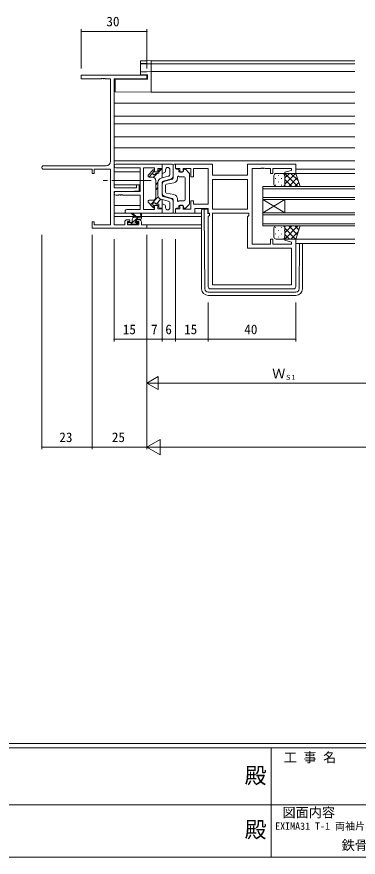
# Model space of a CAD drawing. Units: millimetres, scale not verified. Extents: x -567 to 567, y -403 to 403.
# Drawn here: x -128.9 to 27, y -403 to -18.9 of the extents above; entities that cross this region are included whole.
import ezdxf
from ezdxf.enums import TextEntityAlignment as Align

# ---------------------------------------------------------------- set-up
doc = ezdxf.new("R2010")
doc.units = ezdxf.units.MM
doc.header["$LTSCALE"] = 2
doc.linetypes.add('CHAIN2', pattern=[12, 9, -1, 1, -1])
doc.layers.add('0-0_0', color=3, linetype='Continuous')
for name, color, linetype, lineweight in [('0-1_USER1', 6, 'Continuous', 9), ('0-2_YKK_ZWAK', 2, 'Continuous', 9), ('0-3_YKK_11', 4, 'Continuous', 9), ('0-4_YKK_12', 7, 'Continuous', 9), ('0-5_YKK_13', 7, 'Continuous', 9)]:
    doc.layers.add(name, color=color, linetype=linetype, lineweight=lineweight)
doc.styles.add('ＭＳ ゴシック', font='')
doc.styles.get('ＭＳ ゴシック').set_extended_font_data('MS Gothic')

msp = doc.modelspace()

# ---------------------------------------------------------------- linework, layer by layer
at = {"layer": '0-1_USER1'}
for p, q in [((-99.481, -42.603), (-99.481, -24.603)), ((-99.481, -25.603), (-69.481, -25.603)), ((-69.481, -42.603), (-69.481, -24.603)), ((-117.481, -118.603), (-117.481, -216.603)), ((-94.481, -118.603), (-94.481, -216.603)), ((-94.481, -118.603), (-94.481, -216.603)), ((-69.481, -118.603), (-69.481, -216.603)), ((-69.481, -118.603), (-69.481, -216.603)), ((-84.481, -120.603), (-84.481, -167.301)), ((-69.481, -120.603), (-69.481, -167.301)), ((-69.481, -120.603), (-69.481, -167.301)), ((-62.481, -120.603), (-62.481, -167.301)), ((-62.481, -120.603), (-62.481, -167.301)), ((-56.481, -120.603), (-56.481, -167.301)), ((-69.481, -148.301), (-69.481, -187.301)), ((-56.481, -149.459), (-56.481, -167.301)), ((-41.481, -149.459), (-41.481, -167.301)), ((-41.481, -149.459), (-41.481, -167.301)), ((-1.481, -149.459), (-1.481, -167.301)), ((-69.481, -166.301), (-84.481, -166.301)), ((-69.481, -166.301), (-62.481, -166.301)), ((-62.481, -166.301), (-56.481, -166.301)), ((-56.481, -166.301), (-41.481, -166.301)), ((-41.481, -166.301), (-1.481, -166.301)), ((-69.481, -186.301), (-64.285, -183.301)), ((-64.285, -189.301), (-64.285, -183.301)), ((-69.481, -186.301), (-64.285, -189.301)), ((-69.481, -186.301), (-59.089, -186.301)), ((-63.481, -186.301), (49.519, -186.301)), ((-69.481, -215.603), (-63.419, -212.103)), ((-63.419, -219.103), (-63.419, -212.103)), ((-94.481, -215.603), (-117.481, -215.603)), ((-94.481, -215.603), (-69.481, -215.603)), ((-69.481, -215.603), (-63.419, -219.103)), ((-69.481, -215.603), (-57.357, -215.603)), ((-62.481, -215.603), (403.519, -215.603))]:
    msp.add_line(p, q, dxfattribs=at)
for centre, start, end in [((-99.481, -25.603), 0, 180), ((-99.481, -25.603), 180, 0), ((-69.481, -25.603), 0, 180), ((-69.481, -25.603), 180, 0), ((-84.481, -166.301), 0, 180), ((-84.481, -166.301), 180, 0), ((-69.481, -166.301), 0, 180), ((-69.481, -166.301), 0, 180), ((-69.481, -166.301), 180, 0), ((-69.481, -166.301), 180, 0), ((-62.481, -166.301), 0, 180), ((-62.481, -166.301), 0, 180), ((-62.481, -166.301), 180, 0), ((-62.481, -166.301), 180, 0), ((-56.481, -166.301), 0, 180), ((-56.481, -166.301), 0, 180), ((-56.481, -166.301), 180, 0), ((-56.481, -166.301), 180, 0), ((-41.481, -166.301), 0, 180), ((-41.481, -166.301), 0, 180), ((-41.481, -166.301), 180, 0), ((-41.481, -166.301), 180, 0), ((-1.481, -166.301), 0, 180), ((-1.481, -166.301), 180, 0), ((-117.481, -215.603), 0, 180), ((-117.481, -215.603), 180, 0), ((-94.481, -215.603), 0, 180), ((-94.481, -215.603), 0, 180), ((-94.481, -215.603), 180, 0), ((-94.481, -215.603), 180, 0)]:
    msp.add_arc(centre, 0.106, start, end, dxfattribs=at)
at = {"layer": '0-2_YKK_ZWAK'}
for p, q in [((-67.481, -39.103), (-67.481, -53.403)), ((-67.481, -39.103), (25.519, -39.103)), ((-67.481, -40.503), (25.519, -40.503)), ((-67.481, -44.003), (25.519, -44.003)), ((-67.481, -53.403), (25.519, -53.403)), ((-84.481, -58.403), (25.519, -58.403)), ((-84.481, -64.357), (25.519, -64.357)), ((-84.481, -67.85), (25.519, -67.85)), ((-84.481, -73.803), (25.519, -73.803)), ((-84.481, -78.803), (25.519, -78.803)), ((-84.481, -84.803), (25.519, -84.803)), ((-72.611, -89.803), (-84.481, -89.803)), ((-1.981, -90.503), (25.519, -90.503)), ((-1.481, -88.503), (25.519, -88.503)), ((-72.611, -95.757), (-84.481, -95.757)), ((-16.481, -102.503), (-16.481, -96.503)), ((-16.481, -96.503), (25.519, -96.503)), ((-16.481, -97.503), (25.519, -97.503)), ((-16.481, -101.503), (25.519, -101.503)), ((-16.481, -102.503), (-16.481, -108.503)), ((-16.481, -102.503), (-6.481, -108.503)), ((-16.481, -108.503), (-6.481, -102.503)), ((-16.481, -102.503), (25.519, -102.503)), ((-6.481, -102.503), (-6.481, -108.503)), ((-72.611, -105.203), (-84.481, -105.203)), ((-74.832, -110.203), (-84.481, -110.203)), ((-72.432, -110.203), (-74.237, -110.203)), ((-44.481, -110.203), (-71.981, -110.203)), ((-16.481, -114.503), (-16.481, -108.503)), ((-16.481, -108.503), (25.519, -108.503)), ((-16.481, -109.503), (25.519, -109.503)), ((-44.481, -113.973), (-69.781, -113.973)), ((-16.481, -113.503), (25.519, -113.503)), ((-16.481, -114.503), (25.519, -114.503)), ((-44.481, -115.603), (-69.781, -115.603)), ((-1.981, -120.503), (25.519, -120.503)), ((-1.481, -122.503), (25.519, -122.503))]:
    msp.add_line(p, q, dxfattribs=at)
at = {"layer": '0-3_YKK_11'}
for p, q in [((-72.481, -40.038), (-72.481, -39.402)), ((-72.481, -40.128), (-72.481, -40.038)), ((-72.481, -44.385), (-72.481, -40.128)), ((-72.167, -40.333), (-72.187, -40.338)), ((-67.481, -40.372), (-69.534, -40.337)), ((-67.481, -40.072), (-67.481, -39.272)), ((-67.481, -40.072), (-67.481, -40.372)), ((-67.481, -40.498), (-67.481, -40.798)), ((-67.481, -43.703), (-67.481, -40.798)), ((-72.481, -45.346), (-72.481, -44.385)), ((-69.507, -45.398), (-72.481, -45.346)), ((-72.187, -44.085), (-69.51, -44.039)), ((-67.481, -43.703), (-67.481, -44.003)), ((-67.481, -52.803), (-67.481, -44.303)), ((-69.181, -47.403), (-83.981, -47.532)), ((-83.981, -52.659), (-83.981, -47.532)), ((-67.481, -52.803), (-67.481, -53.403)), ((-62.507, -88.262), (-62.481, -88.236)), ((-57.981, -86.303), (-62.481, -86.303)), ((-62.481, -86.303), (-62.481, -92.553)), ((-57.481, -86.803), (-57.481, -91.643)), ((-57.481, -92.617), (-57.481, -86.803)), ((-56.481, -86.303), (-56.981, -86.303)), ((-56.481, -88.103), (-56.481, -86.303)), ((-68.858, -91.375), (-66.707, -88.906)), ((-68.66, -92.17), (-66.881, -90.391)), ((-66.521, -92.276), (-64.648, -90.403)), ((-66.181, -89.103), (-66.181, -89.312)), ((-65.09, -90.403), (-63.981, -90.403)), ((-63.981, -89.736), (-62.822, -88.577)), ((-63.981, -89.103), (-63.981, -90.403)), ((-62.981, -88.603), (-63.481, -88.603)), ((-62.985, -92.684), (-59.73, -91.838)), ((-61.73, -90.292), (-62.107, -90.39)), ((-60.981, -88.803), (-60.981, -89.324)), ((-58.981, -88.803), (-58.981, -90.87)), ((-55.481, -88.603), (-55.981, -88.603)), ((-55.481, -92.003), (-55.481, -92.834)), ((-54.981, -89.103), (-54.981, -89.503)), ((-54.881, -92.003), (-52.481, -92.003)), ((-53.281, -90.003), (-54.481, -90.003)), ((-52.781, -89.003), (-52.781, -89.503)), ((-50.136, -90.356), (-51.936, -88.641)), ((-49.981, -90.718), (-49.981, -104.289)), ((-11.481, -95.503), (-11.481, -91.503)), ((-10.481, -90.503), (-7.481, -90.503)), ((-9.401, -91.323), (-9.401, -91.523)), ((-7.246, -90.531), (-7.218, -90.503)), ((-6.571, -91.323), (-6.571, -91.523)), ((-6.513, -90.503), (-0.513, -96.503)), ((-6.481, -92.595), (-4.39, -90.503)), ((-6.481, -95.423), (-1.561, -90.503)), ((-6.481, -91.503), (-6.481, -95.503)), ((-6.481, -91.503), (-6.481, -95.503)), ((-3.685, -90.503), (-0.38, -93.808)), ((-66.981, -92.203), (-68.481, -92.203)), ((-65.481, -101.303), (-65.481, -93.703)), ((-65.481, -95.727), (-64.481, -94.727)), ((-64.481, -94.62), (-64.481, -100.387)), ((-62.481, -100.517), (-62.481, -94.49)), ((-62.481, -99.543), (-62.481, -95.463)), ((-62.107, -94.006), (-58.604, -93.095)), ((-61.359, -94.011), (-57.855, -93.101)), ((-60.981, -99.086), (-60.981, -95.921)), ((-60.571, -95.429), (-57.124, -94.802)), ((-51.981, -92.503), (-51.981, -102.503)), ((-10.816, -92.738), (-10.816, -92.938)), ((-10.816, -95.768), (-10.816, -95.968)), ((-9.401, -94.353), (-9.401, -94.553)), ((-7.986, -92.738), (-7.986, -92.938)), ((-7.986, -95.768), (-7.986, -95.968)), ((-6.571, -94.353), (-6.571, -94.553)), ((-6.481, -93.364), (-3.342, -96.503)), ((-4.733, -96.503), (-0.794, -92.565)), ((-1.904, -96.503), (-0.087, -94.686)), ((-65.481, -97.972), (-64.481, -96.972)), ((-60.571, -99.578), (-57.124, -100.205)), ((-7.481, -96.503), (-10.481, -96.503)), ((-6.636, -96.037), (-6.17, -96.503)), ((-68.858, -103.632), (-66.707, -106.1)), ((-66.981, -102.803), (-68.481, -102.803)), ((-67.831, -104.811), (-64.28, -101.261)), ((-65.321, -104.547), (-63.072, -102.297)), ((-62.985, -102.322), (-59.73, -103.169)), ((-62.481, -108.703), (-62.481, -102.453)), ((-62.107, -101.001), (-58.604, -101.911)), ((-61.359, -100.995), (-57.855, -101.906)), ((-57.481, -102.39), (-57.481, -108.203)), ((-57.481, -108.203), (-57.481, -103.363)), ((-55.481, -103.003), (-55.481, -102.172)), ((-54.881, -103.003), (-52.481, -103.003)), ((-66.785, -106.011), (-66.238, -105.463)), ((-66.181, -105.903), (-66.181, -105.694)), ((-65.09, -104.603), (-63.981, -104.603)), ((-63.981, -105.903), (-63.981, -104.603)), ((-62.981, -106.403), (-63.481, -106.403)), ((-62.746, -106.462), (-62.481, -106.197)), ((-61.73, -104.715), (-62.107, -104.617)), ((-60.981, -106.203), (-60.981, -105.683)), ((-58.981, -106.203), (-58.981, -104.136)), ((-56.481, -106.903), (-56.481, -108.703)), ((-55.481, -106.403), (-55.981, -106.403)), ((-54.981, -105.903), (-54.981, -105.503)), ((-53.281, -105.003), (-54.481, -105.003)), ((-52.781, -106.003), (-52.781, -105.503)), ((-50.136, -104.651), (-51.936, -106.365)), ((-44.481, -107.103), (-44.481, -107.803)), ((-43.281, -106.803), (-44.181, -106.803)), ((-43.273, -107.803), (-43.281, -106.803)), ((-42.981, -106.803), (-43.281, -106.803)), ((-41.681, -106.803), (-42.981, -106.803)), ((-41.681, -108.803), (-41.681, -106.803)), ((-76.908, -108.703), (-84.481, -108.703)), ((-76.793, -113.773), (-73.493, -110.473)), ((-74.481, -110.473), (-76.301, -109.072)), ((-73.881, -110.473), (-76.099, -108.791)), ((-75.181, -110.473), (-71.981, -110.473)), ((-72.281, -109.347), (-72.48, -110.473)), ((-72.246, -111.471), (-71.983, -111.209)), ((-71.981, -111.173), (-71.981, -109.174)), ((-57.981, -108.703), (-62.481, -108.703)), ((-61.981, -108.703), (-44.481, -108.703)), ((-56.481, -108.703), (-56.981, -108.703)), ((-44.481, -107.803), (-44.481, -143.303)), ((-42.993, -143.315), (-43.273, -107.803)), ((-41.681, -108.803), (-40.978, -108.803)), ((-78.181, -113.173), (-78.181, -113.673)), ((-76.481, -112.873), (-77.881, -112.873)), ((-77.881, -113.973), (-77.381, -113.973)), ((-77.181, -113.773), (-75.081, -113.773)), ((-76.181, -112.573), (-76.181, -111.473)), ((-74.881, -113.973), (-74.281, -113.973)), ((-74.748, -113.973), (-73.669, -112.895)), ((-74.581, -112.412), (-74.581, -111.773)), ((-74.281, -111.473), (-72.281, -111.473)), ((-73.781, -112.873), (-74.12, -112.873)), ((-74.069, -113.885), (-73.569, -113.385)), ((-10.816, -115.238), (-10.816, -115.038)), ((-7.481, -114.503), (-10.481, -114.503)), ((-7.986, -115.238), (-7.986, -115.038)), ((-6.636, -114.969), (-6.17, -114.503)), ((-6.513, -120.503), (-0.513, -114.503)), ((-6.481, -117.643), (-3.342, -114.503)), ((-4.733, -114.503), (-0.794, -118.442)), ((-1.904, -114.503), (-0.087, -116.321)), ((-11.481, -115.503), (-11.481, -119.503)), ((-10.816, -118.268), (-10.816, -118.068)), ((-9.401, -116.653), (-9.401, -116.453)), ((-7.986, -118.268), (-7.986, -118.068)), ((-6.571, -116.653), (-6.571, -116.453)), ((-6.481, -119.503), (-6.481, -115.503)), ((-6.481, -119.503), (-6.481, -115.503)), ((-6.481, -115.583), (-1.561, -120.503)), ((-6.481, -118.412), (-4.39, -120.503)), ((-3.685, -120.503), (-0.38, -117.198)), ((-10.481, -120.503), (-7.481, -120.503)), ((-9.401, -119.683), (-9.401, -119.483)), ((-7.246, -120.475), (-7.218, -120.503)), ((-6.571, -119.683), (-6.571, -119.483)), ((0.03, -143.315), (0.195, -122.503)), ((1.519, -122.503), (1.519, -143.303)), ((-41.493, -144.803), (-1.47, -144.803)), ((-1.481, -146.303), (-41.481, -146.303))]:
    msp.add_line(p, q, dxfattribs=at)
at = {"layer": '0-3_YKK_11', "linetype": 'CHAIN2'}
msp.add_line((-67.481, -93.803), (-91.469, -93.803), dxfattribs=at)
at = {"layer": '0-3_YKK_11'}
for points in [[(-72.162, -39.094), (-72.281, -39.118), (-72.418, -39.218), (-72.481, -39.402)], [(-72.481, -40.128), (-72.476, -40.184), (-72.459, -40.238), (-72.432, -40.287), (-72.395, -40.331), (-72.351, -40.367), (-72.3, -40.394), (-72.244, -40.411), (-72.187, -40.417)], [(-72.187, -40.417), (-67.481, -40.498), (-67.481, -40.372)], [(-69.534, -40.337), (-70.014, -40.33), (-70.478, -40.324), (-70.909, -40.32), (-71.296, -40.318), (-71.624, -40.319), (-71.884, -40.322), (-72.067, -40.326), (-72.167, -40.333)], [(-69.534, -39.009), (-70.054, -39.019), (-70.553, -39.03), (-71.012, -39.043), (-71.413, -39.056), (-71.742, -39.069), (-71.986, -39.081), (-72.136, -39.092)], [(-69.534, -39.009), (-67.481, -38.972), (-67.481, -39.272)], [(-69.51, -44.039), (-67.481, -44.003), (-67.481, -44.303)], [(-69.181, -47.403), (-69.181, -45.403), (-69.507, -45.398)], [(-67.481, -53.403), (-83.981, -53.259), (-83.981, -52.659)], [(-7.481, -96.503), (0.519, -96.503), (-1.481, -90.503), (-7.481, -90.503)], [(-7.481, -114.503), (0.519, -114.503), (-1.481, -120.503), (-7.481, -120.503)]]:
    msp.add_lwpolyline(points, dxfattribs=at)
for centre, radius, start, end in [((-72.181, -40.038), 0.3, 180.00426, 269.00446), ((-72.181, -44.385), 0.3, 91, 180), ((-62.981, -88.103), 0.5, 270, 0), ((-59.981, -88.803), 1, 0, 180), ((-57.981, -86.803), 0.5, 0, 90), ((-56.981, -86.803), 0.5, 90, 180), ((-55.981, -88.103), 0.5, 180, 270), ((-68.481, -91.703), 0.5, 138.93585, 270), ((-66.181, -90.403), 0.7, 114.62432, 335.37568), ((-66.481, -89.103), 0.3, 0, 138.93585), ((-66.681, -89.312), 0.5, 294.62432, 0), ((-65.09, -90.903), 0.5, 90, 155.37568), ((-63.481, -89.103), 0.5, 90, 180), ((-61.981, -90.874), 0.5, 104.57422, 180), ((-61.981, -89.324), 1, 284.57422, 0), ((-59.981, -90.87), 1, 284.57422, 0), ((-58.981, -91.643), 1.5, 284.57422, 0), ((-55.481, -89.103), 0.5, 0, 90), ((-55.181, -92.003), 0.3, 0, 180), ((-54.481, -89.503), 0.5, 180, 270), ((-53.281, -89.503), 0.5, 270, 0), ((-52.281, -89.003), 0.5, 46.39718, 180), ((-52.481, -92.503), 0.5, 0, 90), ((-50.481, -90.718), 0.5, 0, 46.39718), ((-10.481, -91.503), 1, 89.9999, 179.9999), ((-7.481, -91.503), 1, 359.9999, 89.9999), ((-7.481, -91.503), 1, 359.9999, 89.9999), ((-66.981, -93.703), 1.5, 0, 90), ((-62.481, -94.62), 2, 104.57422, 180), ((-61.981, -94.49), 0.5, 104.57422, 180), ((-60.981, -95.463), 1.5, 104.57422, 180), ((-60.481, -95.921), 0.5, 100.30485, 180), ((-57.981, -92.617), 0.5, 284.57422, 0), ((-57.481, -92.834), 2, 280.30485, 0), ((-10.481, -95.503), 1, 179.9999, 269.9999), ((-7.481, -95.503), 1, 269.9999, 359.9999), ((-7.481, -95.503), 1, 269.9999, 359.9999), ((-60.981, -99.543), 1.5, 180, 255.42578), ((-60.481, -99.086), 0.5, 180, 259.69515), ((-68.481, -103.303), 0.5, 90, 221.06415), ((-66.981, -101.303), 1.5, 270, 0), ((-62.481, -100.387), 2, 180, 255.42578), ((-61.981, -100.517), 0.5, 180, 255.42578), ((-59.981, -104.136), 1, 0, 75.42578), ((-58.981, -103.363), 1.5, 0, 75.42578), ((-57.981, -102.39), 0.5, 0, 75.42578), ((-57.481, -102.172), 2, 0, 79.69515), ((-55.181, -103.003), 0.3, 180, 0), ((-52.481, -102.503), 0.5, 270, 0), ((-66.181, -104.603), 0.7, 24.62432, 245.37568), ((-66.481, -105.903), 0.3, 221.06415, 0), ((-66.681, -105.694), 0.5, 0, 65.37568), ((-65.09, -104.103), 0.5, 204.62432, 270), ((-63.481, -105.903), 0.5, 180, 270), ((-62.981, -106.903), 0.5, 0, 90), ((-61.981, -104.133), 0.5, 180, 255.42578), ((-61.981, -105.683), 1, 0, 75.42578), ((-59.981, -106.203), 1, 180, 0), ((-55.981, -106.903), 0.5, 90, 180), ((-55.481, -105.903), 0.5, 270, 0), ((-54.481, -105.503), 0.5, 90, 180), ((-53.281, -105.503), 0.5, 0, 90), ((-52.281, -106.003), 0.5, 180, 313.60282), ((-50.481, -104.289), 0.5, 313.60282, 0), ((-44.181, -107.103), 0.3, 90, 180), ((-76.281, -108.873), 0.2, 24.41711, 264.41711), ((-75.181, -111.473), 1, 90, 180), ((-72.181, -109.174), 0.2, 0, 240), ((-72.281, -111.173), 0.3, 270, 0), ((-57.981, -108.203), 0.5, 270, 0), ((-56.981, -108.203), 0.5, 180, 270), ((-77.881, -113.173), 0.3, 90, 180), ((-77.881, -113.673), 0.3, 180, 270), ((-77.381, -113.773), 0.2, 270, 0), ((-76.481, -112.573), 0.3, 270, 0), ((-74.881, -113.773), 0.2, 180, 270), ((-74.581, -112.873), 0.25, 123.05573, 326.94427), ((-74.881, -112.412), 0.3, 303.05573, 0), ((-74.281, -111.773), 0.3, 90, 180), ((-74.12, -113.173), 0.3, 90, 146.94427), ((-74.281, -113.673), 0.3, 270, 315), ((-73.781, -113.173), 0.3, 315, 90), ((-10.481, -115.503), 1, 90.0001, 180.0001), ((-7.481, -115.503), 1, 0.0001, 90.0001), ((-7.481, -115.503), 1, 0.0001, 90.0001), ((-10.481, -119.503), 1, 180.0001, 270.0001), ((-7.481, -119.503), 1, 270.0001, 0.0001), ((-7.481, -119.503), 1, 270.0001, 0.0001), ((-41.481, -143.303), 3, 180, 270), ((-41.493, -143.303), 1.5, 180.45233, 270), ((-1.481, -143.303), 3, 270, 0), ((-1.47, -143.303), 1.5, 270, 359.54767)]:
    msp.add_arc(centre, radius, start, end, dxfattribs=at)
at = {"layer": '0-4_YKK_12'}
for p, q in [((-88.111, -86.973), (-116.666, -86.973)), ((-62.481, -86.303), (-83.666, -86.303)), ((-23.481, -93.233), (-39.551, -93.233)), ((-39.551, -141.373), (-3.411, -141.373)), ((-40.481, -143.303), (-2.481, -143.303))]:
    msp.add_line(p, q, dxfattribs=at)
for points in [[(-84.481, -97.103), (-84.481, -47.233), (-69.481, -47.233), (-69.481, -45.603), (-99.481, -45.603), (-99.481, -47.233), (-90.44, -47.233), (-90.256, -47.113), (-89.706, -47.113), (-89.523, -47.233), (-89.44, -47.233), (-89.256, -47.113), (-88.706, -47.113), (-88.523, -47.233), (-86.111, -47.233), (-86.111, -84.973)], [(-83.666, -87.933), (-72.611, -87.933), (-72.611, -98.803), (-83.666, -98.803)], [(-78.666, -108.703), (-62.481, -108.703), (-62.481, -106.703), (-64.481, -106.703), (-64.481, -105.203), (-65.981, -105.203), (-65.981, -107.073), (-70.981, -107.073), (-70.981, -87.933), (-65.981, -87.933), (-65.981, -89.803), (-64.481, -89.803), (-64.481, -88.303), (-62.481, -88.303), (-62.481, -86.303)], [(-1.481, -142.303), (-1.481, -120.503), (-6.442, -120.503), (-6.511, -121.026), (-3.411, -121.856), (-3.411, -122.773), (-11.981, -122.773), (-11.981, -120.503), (-12.981, -120.503), (-12.981, -122.773), (-21.481, -122.773), (-21.481, -88.233), (-17.44, -88.233), (-17.256, -88.113), (-16.706, -88.113), (-16.523, -88.233), (-16.44, -88.233), (-16.256, -88.113), (-15.706, -88.113), (-15.523, -88.233), (-12.981, -88.233), (-12.981, -90.503), (-11.981, -90.503), (-11.981, -88.233), (-3.411, -88.233), (-3.411, -89.151), (-6.511, -89.981), (-6.442, -90.503), (-1.481, -90.503), (-1.481, -86.303), (-23.481, -86.303), (-23.481, -91.303), (-39.551, -91.303), (-39.551, -86.303), (-56.481, -86.303), (-56.481, -88.303), (-54.481, -88.303), (-54.481, -89.803), (-52.981, -89.803), (-52.981, -88.233)], [(-52.981, -88.233), (-49.481, -88.233), (-49.481, -92.003), (-48.281, -92.003), (-48.281, -88.233), (-41.481, -88.233), (-41.481, -104.573), (-48.281, -104.573), (-48.281, -103.003), (-49.481, -103.003), (-49.481, -106.773), (-52.981, -106.773), (-52.981, -105.203), (-54.481, -105.203), (-54.481, -106.703), (-56.481, -106.703), (-56.481, -108.703), (-47.551, -108.703), (-47.551, -106.503), (-41.481, -106.503), (-41.481, -108.703), (-40.951, -108.703), (-40.951, -109.703), (-41.481, -110.233), (-41.481, -142.303)], [(-116.666, -88.603), (-94.481, -88.603), (-94.481, -90.603), (-93.581, -90.603), (-93.581, -88.603), (-86.111, -88.603), (-86.111, -113.973), (-93.581, -113.973), (-93.581, -112.603), (-94.481, -112.603), (-94.481, -115.603), (-69.481, -115.603), (-69.481, -113.973), (-71.981, -113.973), (-71.981, -112.703)], [(-79.581, -112.703), (-79.581, -113.973), (-84.481, -113.973), (-84.481, -98.803), (-77.481, -98.803), (-72.981, -98.41), (-72.981, -95.803), (-74.181, -95.803), (-74.181, -97.103), (-84.481, -97.103)], [(-83.666, -100.433), (-82.44, -100.433), (-82.256, -100.313), (-81.706, -100.313), (-81.523, -100.433), (-81.44, -100.433), (-81.256, -100.313), (-80.706, -100.313), (-80.523, -100.433), (-72.611, -100.433), (-72.611, -107.073), (-78.666, -107.073)], [(-72.981, -111.703), (-74.281, -111.703), (-74.281, -112.503), (-73.181, -112.503), (-73.181, -113.973), (-78.381, -113.973), (-78.381, -112.503), (-77.281, -112.503), (-77.281, -111.703), (-78.581, -111.703)]]:
    msp.add_lwpolyline(points, dxfattribs=at)
for points in [[(-23.481, -93.233), (-39.551, -93.233), (-39.551, -106.773), (-23.481, -106.773)], [(-39.551, -141.373), (-3.411, -141.373), (-3.411, -124.703), (-23.481, -124.703), (-23.481, -110.303), (-22.881, -109.703), (-22.881, -108.703), (-39.551, -108.703)]]:
    msp.add_lwpolyline(points, close=True, dxfattribs=at)
for centre, radius, start, end in [((-116.666, -87.788), 0.815, 89.99999, 270.00001), ((-88.111, -84.973), 2, 270.00001, 359.99999), ((-83.666, -87.118), 0.815, 89.99999, 270.00001), ((-83.666, -99.618), 0.815, 89.99999, 270.00001), ((-78.666, -107.888), 0.815, 89.99999, 270.00001), ((-78.581, -112.703), 1, 90.00001, 179.99999), ((-72.981, -112.703), 1, 0.00001, 89.99999), ((-40.481, -142.303), 1, 180.00001, 269.99999), ((-2.481, -142.303), 1, 270.00001, 359.99999)]:
    msp.add_arc(centre, radius, start, end, dxfattribs=at)
at = {"layer": '0-5_YKK_13'}
for p, q in [((537.274, -351), (-562.726, -351)), ((483.274, -353), (-562.726, -353)), ((-12.726, -353), (-12.726, -403)), ((-194.726, -378.999), (-10.726, -378.999)), ((-10.726, -378.999), (173.274, -378.999)), ((-562.726, -403), (483.274, -403))]:
    msp.add_line(p, q, dxfattribs=at)

# ---------------------------------------------------------------- texts
at = {"layer": '0-0_0', "style": 'ＭＳ ゴシック'}
for s, height, p in [('EXIMA31 T-1 両袖片引き窓【内動ﾀｲﾌﾟ・ﾌﾗｯﾄ下枠仕様･緩衝ｺﾞﾑ付仕様】', 3.351, (-10.917, -391.499)), ('鉄骨枠 半外付型 Cﾀｲﾌﾟ/30mm溝幅', 4.399, (19.455, -401.035))]:
    msp.add_text(s, height=height, dxfattribs=at).set_placement(p, align=Align.BOTTOM_LEFT)
at = {"layer": '0-1_USER1', "style": 'ＭＳ ゴシック'}
for s, height, p in [('30', 4.399, (-88.001, -24.603)), ('15', 4.399, (-80.501, -165.301)), ('7', 4.399, (-67.581, -165.301)), ('6', 4.399, (-61.081, -165.301)), ('15', 4.399, (-52.501, -165.301)), ('40', 4.399, (-25.001, -165.301)), ('Ｗ', 4.399, (-12.261, -185.501)), ('Ｓ1', 2.199, (-6.501, -185.501)), ('23', 4.399, (-109.501, -214.603)), ('25', 4.399, (-85.501, -214.603))]:
    msp.add_text(s, height=height, dxfattribs=at).set_placement(p, align=Align.BOTTOM_LEFT)
at = {"layer": '0-5_YKK_13', "style": 'ＭＳ ゴシック'}
for s, height, p in [('工 事 名', 4.399, (-6.994, -360.904)), ('殿', 7.331, (-24.843, -371.509)), ('図面内容', 4.399, (-7.558, -386.069)), ('殿', 7.331, (-24.843, -396.254))]:
    msp.add_text(s, height=height, dxfattribs=at).set_placement(p, align=Align.BOTTOM_LEFT)

doc.saveas('drawing.dxf')
